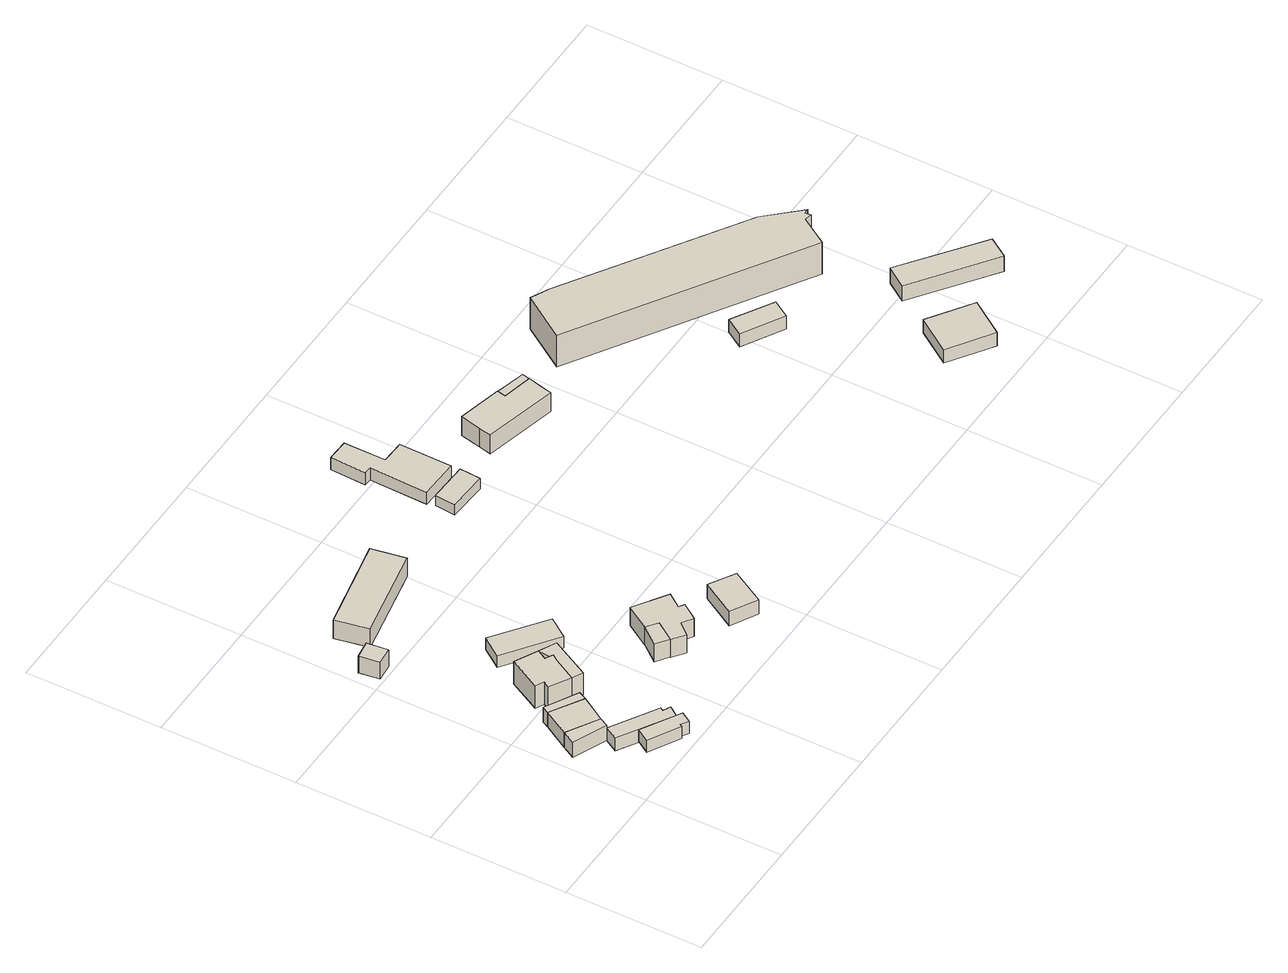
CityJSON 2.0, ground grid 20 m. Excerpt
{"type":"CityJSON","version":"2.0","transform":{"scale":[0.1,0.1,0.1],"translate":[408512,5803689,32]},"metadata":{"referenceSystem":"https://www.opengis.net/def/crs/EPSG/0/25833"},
"CityObjects":{
"building1":{"type":"Building","attributes":{"Gemeindeschluessel":"11000009","BezugspunktDach":"2200","function":"51009_1610","measuredHeight":2.61,"storeysAboveGround":0},"address":[{"country":"Germany","locality":"Berlin"}],"geometry":[{"type":"Solid","lod":"1","boundaries":[[[[0,1,2,3]],[[4,5,6,7]],[[4,7,3,2]],[[5,4,2,1]],[[6,5,1,0]],[[7,6,0,3]]]]}]},
"building2":{"type":"Building","attributes":{"Gemeindeschluessel":"11000009","BezugspunktDach":"2200","function":"31001_1010","measuredHeight":2.56,"storeysAboveGround":1},"address":[{"country":"Germany","locality":"Berlin","thoroughfareNumber":"924","thoroughfareName":"Wernsdorfer Straße"}],"geometry":[{"type":"Solid","lod":"1","boundaries":[[[[1,8,9,2]],[[10,11,5,4]],[[10,4,2,9]],[[11,10,9,8]],[[5,11,8,1]],[[4,5,1,2]]]]}]},
"building3":{"type":"Building","attributes":{"Gemeindeschluessel":"11000009","BezugspunktDach":"2200","function":"31001_1010","measuredHeight":2.08,"storeysAboveGround":1},"address":[{"country":"Germany","locality":"Berlin","thoroughfareNumber":"925 (2)","thoroughfareName":"Wernsdorfer Straße"}],"geometry":[{"type":"Solid","lod":"1","boundaries":[[[[12,13,14,15,16,17,18]],[[19,20,21,22,23,24,25]],[[19,25,18,17]],[[20,19,17,16]],[[21,20,16,15]],[[22,21,15,14]],[[23,22,14,13]],[[24,23,13,12]],[[25,24,12,18]]]]}]},
"building4":{"type":"Building","attributes":{"Gemeindeschluessel":"11000009","BezugspunktDach":"2200","function":"31001_1010","measuredHeight":2.15,"storeysAboveGround":1},"address":[{"country":"Germany","locality":"Berlin","thoroughfareNumber":"922 (3)","thoroughfareName":"Wernsdorfer Straße"}],"geometry":[{"type":"Solid","lod":"1","boundaries":[[[[17,16,26,27,28,29,30]],[[6,31,32,33,34,35,36]],[[6,36,30,29]],[[31,6,29,28]],[[32,31,28,27]],[[33,32,27,26]],[[34,33,26,16]],[[35,34,16,17]],[[36,35,17,30]]]]}]},
"building5":{"type":"Building","attributes":{"Gemeindeschluessel":"11000009","BezugspunktDach":"2200","function":"51009_1610","measuredHeight":2.54,"storeysAboveGround":0},"address":[{"country":"Germany","locality":"Berlin"}],"geometry":[{"type":"Solid","lod":"1","boundaries":[[[[8,37,38,9]],[[39,40,11,10]],[[39,10,9,38]],[[40,39,38,37]],[[11,40,37,8]],[[10,11,8,9]]]]}]},
"building6":{"type":"Building","attributes":{"Gemeindeschluessel":"11000009","BezugspunktDach":"2200","function":"31001_2000","measuredHeight":2.92,"storeysAboveGround":1},"address":[{"country":"Germany","locality":"Berlin","thoroughfareNumber":"3 (7)","thoroughfareName":"Seddinpromenade"}],"geometry":[{"type":"Solid","lod":"1","boundaries":[[[[41,42,43,44]],[[45,46,47,48]],[[45,48,44,43]],[[46,45,43,42]],[[47,46,42,41]],[[48,47,41,44]]]]}]},
"building7":{"type":"Building","attributes":{"Gemeindeschluessel":"11000009","BezugspunktDach":"2200","function":"31001_1010","measuredHeight":3.9,"storeysAboveGround":1},"address":[{"country":"Germany","locality":"Berlin","thoroughfareNumber":"923","thoroughfareName":"Wernsdorfer Straße"}],"geometry":[{"type":"Solid","lod":"1","boundaries":[[[[49,50,51,52,53,54,55,56,57,58]],[[59,60,61,62,63,64,65,66,67,68]],[[59,68,58,57]],[[60,59,57,56]],[[61,60,56,55]],[[62,61,55,54]],[[63,62,54,53]],[[64,63,53,52]],[[65,64,52,51]],[[66,65,51,50]],[[67,66,50,49]],[[68,67,49,58]]]]}]},
"building8":{"type":"Building","attributes":{"Gemeindeschluessel":"11000009","BezugspunktDach":"2200","function":"51009_1610","measuredHeight":3.86,"storeysAboveGround":0},"address":[{"country":"Germany","locality":"Berlin"}],"geometry":[{"type":"Solid","lod":"1","boundaries":[[[[69,70,56,54,53,52,51]],[[71,72,73,74,75,76,77]],[[71,77,51,52]],[[72,71,52,53]],[[73,72,53,54]],[[74,73,54,56]],[[75,74,56,70]],[[76,75,70,69]],[[77,76,69,51]]]]}]},
"building9":{"type":"Building","attributes":{"Gemeindeschluessel":"11000009","BezugspunktDach":"2200","function":"31001_1010","measuredHeight":1.99,"storeysAboveGround":1},"address":[{"country":"Germany","locality":"Berlin","thoroughfareNumber":"921","thoroughfareName":"Wernsdorfer Straße"}],"geometry":[{"type":"Solid","lod":"1","boundaries":[[[[78,79,80,81]],[[82,83,84,85]],[[82,85,81,80]],[[83,82,80,79]],[[84,83,79,78]],[[85,84,78,81]]]]}]},
"building10":{"type":"Building","attributes":{"Gemeindeschluessel":"11000009","BezugspunktDach":"2200","function":"51009_1610","measuredHeight":3.1,"storeysAboveGround":0},"address":[{"country":"Germany","locality":"Berlin"}],"geometry":[{"type":"Solid","lod":"1","boundaries":[[[[86,87,88,89]],[[90,91,92,93]],[[90,93,89,88]],[[91,90,88,87]],[[92,91,87,86]],[[93,92,86,89]]]]}]},
"building11":{"type":"Building","attributes":{"Gemeindeschluessel":"11000009","BezugspunktDach":"2200","function":"31001_1010","measuredHeight":3.18,"storeysAboveGround":1},"address":[{"country":"Germany","locality":"Berlin","thoroughfareNumber":"3 (2)","thoroughfareName":"Seddinpromenade"}],"geometry":[{"type":"Solid","lod":"1","boundaries":[[[[94,95,96,97]],[[98,99,100,101]],[[98,101,97,96]],[[99,98,96,95]],[[100,99,95,94]],[[101,100,94,97]]]]}]},
"building12":{"type":"Building","attributes":{"Gemeindeschluessel":"11000009","BezugspunktDach":"2200","function":"31001_1010","measuredHeight":3.21,"storeysAboveGround":1},"address":[{"country":"Germany","locality":"Berlin","thoroughfareNumber":"922","thoroughfareName":"Wernsdorfer Straße"}],"geometry":[{"type":"Solid","lod":"1","boundaries":[[[[102,103,104,105,106,107,108,88,87,86]],[[109,110,111,112,113,114,115,116,117,118]],[[109,118,86,87]],[[110,109,87,88]],[[111,110,88,108]],[[112,111,108,107]],[[113,112,107,106]],[[114,113,106,105]],[[115,114,105,104]],[[116,115,104,103]],[[117,116,103,102]],[[118,117,102,86]]]]}]},
"building13":{"type":"Building","attributes":{"Gemeindeschluessel":"11000009","BezugspunktDach":"2200","function":"31001_1010","measuredHeight":2.71,"storeysAboveGround":1},"address":[{"country":"Germany","locality":"Berlin","thoroughfareNumber":"922 (1)","thoroughfareName":"Wernsdorfer Straße"}],"geometry":[{"type":"Solid","lod":"1","boundaries":[[[[119,120,121,122]],[[123,124,125,126]],[[123,126,122,121]],[[124,123,121,120]],[[125,124,120,119]],[[126,125,119,122]]]]}]},
"building14":{"type":"Building","attributes":{"Gemeindeschluessel":"11000009","BezugspunktDach":"2200","function":"31001_2463","measuredHeight":1.8,"storeysAboveGround":1},"address":[{"country":"Germany","locality":"Berlin","thoroughfareNumber":"3 (1)","thoroughfareName":"Seddinpromenade"}],"geometry":[{"type":"Solid","lod":"1","boundaries":[[[[127,128,129,130]],[[131,132,133,134]],[[131,134,130,129]],[[132,131,129,128]],[[133,132,128,127]],[[134,133,127,130]]]]}]},
"building15":{"type":"Building","attributes":{"Gemeindeschluessel":"11000009","BezugspunktDach":"2200","function":"31001_2723","measuredHeight":2.08,"storeysAboveGround":1},"address":[{"country":"Germany","locality":"Berlin","thoroughfareNumber":"3","thoroughfareName":"Seddinpromenade"}],"geometry":[{"type":"Solid","lod":"1","boundaries":[[[[135,136,137,138,139,140,141,142]],[[143,144,145,146,147,148,149,150]],[[143,150,142,141]],[[144,143,141,140]],[[145,144,140,139]],[[146,145,139,138]],[[147,146,138,137]],[[148,147,137,136]],[[149,148,136,135]],[[150,149,135,142]]]]}]},
"building16":{"type":"Building","attributes":{"Gemeindeschluessel":"11000009","BezugspunktDach":"2200","function":"31001_1312","measuredHeight":3.55,"storeysAboveGround":1},"address":[{"country":"Germany","locality":"Berlin","thoroughfareNumber":"3 (3)","thoroughfareName":"Seddinpromenade"}],"geometry":[{"type":"Solid","lod":"1","boundaries":[[[[151,152,153,154,155,156,157,158]],[[159,160,161,162,163,164,165,166]],[[159,166,158,157]],[[160,159,157,156]],[[161,160,156,155]],[[162,161,155,154]],[[163,162,154,153]],[[164,163,153,152]],[[165,164,152,151]],[[166,165,151,158]]]]}]},
"building17":{"type":"Building","attributes":{"Gemeindeschluessel":"11000009","BezugspunktDach":"2200","function":"51009_1610","measuredHeight":3.08,"storeysAboveGround":0},"address":[{"country":"Germany","locality":"Berlin"}],"geometry":[{"type":"Solid","lod":"1","boundaries":[[[[167,168,169,170]],[[171,172,173,174]],[[171,174,170,169]],[[172,171,169,168]],[[173,172,168,167]],[[174,173,167,170]]]]}]},
"building18":{"type":"Building","attributes":{"Gemeindeschluessel":"11000009","BezugspunktDach":"2200","function":"31001_2612","measuredHeight":2.25,"storeysAboveGround":1},"address":[{"country":"Germany","locality":"Berlin","thoroughfareNumber":"3 (4)","thoroughfareName":"Seddinpromenade"}],"geometry":[{"type":"Solid","lod":"1","boundaries":[[[[175,176,177,178]],[[179,180,181,182]],[[179,182,178,177]],[[180,179,177,176]],[[181,180,176,175]],[[182,181,175,178]]]]}]},
"building19":{"type":"Building","attributes":{"Gemeindeschluessel":"11000009","BezugspunktDach":"2200","function":"31001_2081","measuredHeight":5.5,"storeysAboveGround":2},"address":[{"country":"Germany","locality":"Berlin","thoroughfareNumber":"3A","thoroughfareName":"Seddinpromenade"}],"geometry":[{"type":"Solid","lod":"1","boundaries":[[[[183,184,185,186,187,188,189,190,191]],[[192,193,194,195,196,197,198,199,200]],[[192,200,191,190]],[[193,192,190,189]],[[194,193,189,188]],[[195,194,188,187]],[[196,195,187,186]],[[197,196,186,185]],[[198,197,185,184]],[[199,198,184,183]],[[200,199,183,191]]]]}]},
"building20":{"type":"Building","attributes":{"Gemeindeschluessel":"11000009","BezugspunktDach":"2200","function":"31001_2723","measuredHeight":2.29,"storeysAboveGround":1},"address":[{"country":"Germany","locality":"Berlin","thoroughfareNumber":"2A (4)","thoroughfareName":"Seddinpromenade"}],"geometry":[{"type":"Solid","lod":"1","boundaries":[[[[201,202,203,204]],[[205,206,207,208]],[[205,208,204,203]],[[206,205,203,202]],[[207,206,202,201]],[[208,207,201,204]]]]}]},
"building21":{"type":"Building","attributes":{"Gemeindeschluessel":"11000009","BezugspunktDach":"2200","function":"31001_1313","measuredHeight":2.69,"storeysAboveGround":1},"address":[{"country":"Germany","locality":"Berlin","thoroughfareNumber":"3 (6)","thoroughfareName":"Seddinpromenade"}],"geometry":[{"type":"Solid","lod":"1","boundaries":[[[[209,210,211,212]],[[213,214,215,216]],[[213,216,212,211]],[[214,213,211,210]],[[215,214,210,209]],[[216,215,209,212]]]]}]}
},
"vertices":[
[50,88,52],[57,101,52],[11,128,52],[1,109,52],[11,128,26],[57,101,26],[50,88,26],[1,109,26],
[79,137,52],[33,165,52],[33,165,26],[79,137,26],
[101,7,48],[103,11,48],[114,4,48],[123,19,48],[115,24,48],[68,51,48],[56,32,48],[68,51,27],[115,24,27],[123,19,27],[114,4,27],[103,11,27],[101,7,27],[56,32,27],
[125,38,48],[114,43,48],[117,48,48],[50,88,48],[39,69,48],[117,48,26],[114,43,26],[125,38,26],[115,24,26],[68,51,26],[39,69,26],
[85,149,52],[38,175,52],[38,175,26],[85,149,26],
[9,399,46],[35,402,46],[31,433,46],[5,429,46],[31,433,17],[35,402,17],[9,399,17],[5,429,17],
[66,190,66],[61,181,66],[91,164,66],[109,197,66],[115,206,66],[110,209,66],[104,212,66],[112,226,66],[79,243,66],[54,196,66],[79,243,27],[112,226,27],[104,212,27],[110,209,27],[115,206,27],[109,197,27],[91,164,27],[61,181,27],[66,190,27],[54,196,27],
[106,156,66],[137,214,66],[109,197,28],[115,206,28],[110,209,28],[112,226,28],[137,214,28],[106,156,28],[91,164,28],
[168,222,48],[189,251,48],[115,306,48],[94,276,48],[115,306,28],[189,251,28],[168,222,28],[94,276,28],
[222,96,60],[241,124,60],[225,136,60],[204,109,60],[225,136,29],[241,124,29],[222,96,29],[204,109,29],
[60,444,42],[197,471,42],[188,521,42],[50,493,42],[188,521,10],[197,471,10],[60,444,10],[50,493,10],
[240,82,60],[255,100,60],[271,90,60],[287,113,60],[279,118,60],[294,139,60],[247,170,60],[241,124,28],[225,136,28],[247,170,28],[294,139,28],[279,118,28],[287,113,28],[271,90,28],[255,100,28],[240,82,28],[222,96,28],
[350,41,52],[378,90,52],[341,112,52],[312,62,52],[341,112,27],[378,90,27],[350,41,27],[312,62,27],
[383,473,30],[385,504,30],[327,506,30],[324,476,30],[327,506,12],[385,504,12],[383,473,12],[324,476,12],
[329,604,29],[327,519,29],[385,517,29],[386,594,29],[352,595,29],[352,656,29],[320,657,29],[318,605,29],[320,657,8],[352,656,8],[352,595,8],[386,594,8],[385,517,8],[327,519,8],[329,604,8],[318,605,8],
[554,470,43],[558,489,43],[563,507,43],[519,517,43],[522,530,43],[458,545,43],[451,514,43],[447,496,43],[451,514,10],[458,545,10],[522,530,10],[519,517,10],[563,507,10],[558,489,10],[554,470,10],[447,496,10],
[563,507,42],[566,519,42],[522,530,42],[519,517,42],[522,530,11],[566,519,11],[563,507,11],[519,517,11],
[835,288,37],[851,313,37],[792,348,37],[776,322,37],[792,348,15],[851,313,15],[835,288,15],[776,322,15],
[956,307,59],[982,347,59],[993,345,59],[992,353,59],[999,354,59],[955,402,59],[705,561,59],[678,574,59],[635,509,59],[678,574,4],[705,561,4],[955,402,4],[999,354,4],[992,353,4],[993,345,4],[982,347,4],[956,307,4],[635,509,4],
[941,39,42],[976,90,42],[914,132,42],[879,81,42],[914,132,19],[976,90,19],[941,39,19],[879,81,19],
[1073,107,37],[1092,136,37],[980,220,37],[959,190,37],[980,220,10],[1092,136,10],[1073,107,10],[959,190,10]
]}
